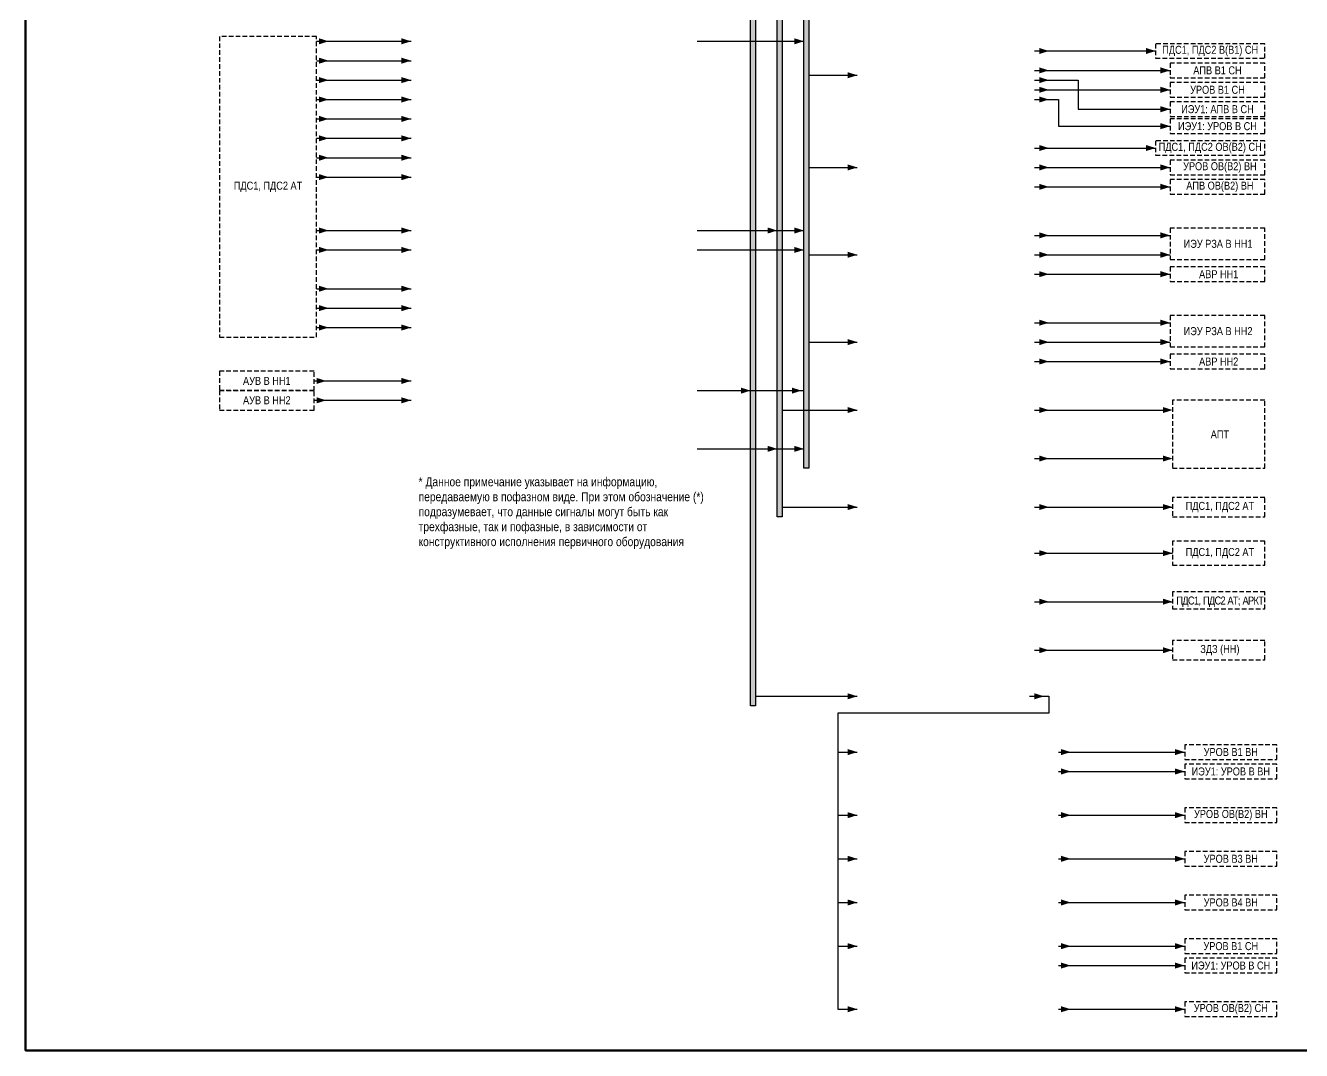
# Model space of a CAD drawing. Header units: millimetres. Extents: x 25558 to 49929, y 1902 to 19390.
# Drawn here: x 36520 to 37046, y 15827 to 16250 of the extents above; entities that cross this region are included whole.
import ezdxf

# ---------------------------------------------------------------- set-up
doc = ezdxf.new("R2010")
doc.units = ezdxf.units.MM
doc.linetypes.add('штриховая2', pattern=[9.525, 6.35, -3.175])
for name, color, linetype, lineweight in [('Основная', 7, 'Continuous', 30), ('Отключение_включение', 1, 'Continuous', 30), ('Тонкая', 7, 'Continuous', 5), ('Цепи внешние', 84, 'Continuous', 30), ('Цепи внутренние', 5, 'Continuous', 30)]:
    doc.layers.add(name, color=color, linetype=linetype, lineweight=lineweight)
doc.styles.add('Narrow', font='ARIALN.TTF')

msp = doc.modelspace()

# ---------------------------------------------------------------- hatches: boundary and pattern name
at = {"layer": 'Отключение_включение'}
h = msp.add_hatch(color=256, dxfattribs=at)
h.dxf.hatch_style = 1
h.paths.add_polyline_path([(36843, 16400), (36841, 16400), (36841, 16067), (36843, 16067)])
at = {"layer": 'Цепи внутренние', "ltscale": 0.3}
h = msp.add_hatch(color=256, dxfattribs=at)
h.dxf.hatch_style = 1
h.paths.add_polyline_path([(36821, 16400), (36819, 16400), (36819, 15969), (36821, 15969)])
h = msp.add_hatch(color=256, dxfattribs=at)
h.dxf.hatch_style = 1
h.paths.add_polyline_path([(36832, 16400), (36830, 16400), (36830, 16047), (36832, 16047)])

# ---------------------------------------------------------------- linework, layer by layer
at = {"layer": 'Отключение_включение'}
for p, q in [((36797, 16243), (36841, 16243)), ((36936, 16239), (36981, 16239)), ((36981, 16239), (36986, 16239)), ((36843, 16229), (36863, 16229)), ((36936, 16199), (36986, 16199)), ((36981, 16199), (36986, 16199)), ((36843, 16191), (36863, 16191)), ((36797, 16165), (36841, 16165)), ((36936, 16163), (36981, 16163)), ((36981, 16163), (36992, 16163)), ((36797, 16157), (36841, 16157)), ((36843, 16155), (36863, 16155)), ((36936, 16155), (36981, 16155)), ((36981, 16155), (36992, 16155)), ((36936, 16127), (36981, 16127)), ((36981, 16127), (36992, 16127)), ((36843, 16119), (36863, 16119)), ((36936, 16119), (36981, 16119)), ((36981, 16119), (36992, 16119)), ((36797, 16099), (36841, 16099)), ((36797, 16075), (36841, 16075))]:
    msp.add_line(p, q, dxfattribs=at)
msp.add_lwpolyline([(36841, 16400), (36843, 16400), (36843, 16067), (36841, 16067)], close=True, dxfattribs=at)
for points in [[(36841, 16243, 0, 2.5, 0), (36837, 16243, 0, 0, 0)], [(36942, 16239, 0, 2.5, 0), (36938, 16239, 0, 0, 0)], [(36986, 16239, 0, 2.5, 0), (36982, 16239, 0, 0, 0)], [(36863, 16229, 0, 2.5, 0), (36859, 16229, 0, 0, 0)], [(36942, 16199, 0, 2.5, 0), (36938, 16199, 0, 0, 0)], [(36986, 16199, 0, 2.5, 0), (36982, 16199, 0, 0, 0)], [(36863, 16191, 0, 2.5, 0), (36859, 16191, 0, 0, 0)], [(36830, 16165, 0, 2.5, 0), (36826, 16165, 0, 0, 0)], [(36841, 16165, 0, 2.5, 0), (36837, 16165, 0, 0, 0)], [(36942, 16163, 0, 2.5, 0), (36938, 16163, 0, 0, 0)], [(36992, 16163, 0, 2.5, 0), (36988, 16163, 0, 0, 0)], [(36841, 16157, 0, 2.5, 0), (36837, 16157, 0, 0, 0)], [(36863, 16155, 0, 2.5, 0), (36859, 16155, 0, 0, 0)], [(36942, 16155, 0, 2.5, 0), (36938, 16155, 0, 0, 0)], [(36992, 16155, 0, 2.5, 0), (36988, 16155, 0, 0, 0)], [(36942, 16127, 0, 2.5, 0), (36938, 16127, 0, 0, 0)], [(36992, 16127, 0, 2.5, 0), (36988, 16127, 0, 0, 0)], [(36863, 16119, 0, 2.5, 0), (36859, 16119, 0, 0, 0)], [(36942, 16119, 0, 2.5, 0), (36938, 16119, 0, 0, 0)], [(36992, 16119, 0, 2.5, 0), (36988, 16119, 0, 0, 0)], [(36819, 16099, 0, 2.5, 0), (36815, 16099, 0, 0, 0)], [(36840, 16099, 0, 2.5, 0), (36836, 16099, 0, 0, 0)], [(36830, 16075, 0, 2.5, 0), (36826, 16075, 0, 0, 0)], [(36841, 16075, 0, 2.5, 0), (36837, 16075, 0, 0, 0)]]:
    msp.add_lwpolyline(points, format="xyseb", dxfattribs=at)
at = {"layer": 'Тонкая', "color": 3, "lineweight": 50}
msp.add_lwpolyline([(37114, 15827), (36520, 15827), (36520, 16667), (37114, 16667)], close=True, dxfattribs=at)
at = {"layer": 'Цепи внешние', "ltscale": 0.3}
for p, q in [((36640, 16243), (36679, 16243)), ((36640, 16235), (36679, 16235)), ((36640, 16227), (36679, 16227)), ((36936, 16231), (36992, 16231)), ((36936, 16223), (36992, 16223)), ((36640, 16219), (36679, 16219)), ((36640, 16211), (36679, 16211)), ((36640, 16203), (36679, 16203)), ((36640, 16195), (36679, 16195)), ((36936, 16191), (36990, 16191)), ((36990, 16191), (36992, 16191)), ((36640, 16187), (36679, 16187)), ((36936, 16183), (36992, 16183)), ((36640, 16165), (36679, 16165)), ((36640, 16157), (36679, 16157)), ((36936, 16147), (36981, 16147)), ((36981, 16147), (36992, 16147)), ((36640, 16141), (36679, 16141)), ((36640, 16133), (36679, 16133)), ((36640, 16125), (36679, 16125)), ((36936, 16111), (36981, 16111)), ((36981, 16111), (36992, 16111)), ((36639, 16103), (36679, 16103)), ((36639, 16095), (36679, 16095))]:
    msp.add_line(p, q, dxfattribs=at)
at = {"layer": 'Цепи внешние'}
for p, q in [((36936, 16091), (36953, 16091)), ((36952, 16091), (36989, 16091)), ((36936, 16071), (36953, 16071)), ((36952, 16071), (36989, 16071)), ((36936, 16051), (36953, 16051)), ((36952, 16051), (36993, 16051)), ((36936, 16012), (36993, 16012)), ((36936, 15992), (36993, 15992)), ((36946, 15950), (36958, 15950)), ((36951, 15950), (36998, 15950)), ((36946, 15924), (36972, 15924)), ((36946, 15924), (36998, 15924)), ((36946, 15906), (36958, 15906)), ((36951, 15906), (36998, 15906)), ((36946, 15888), (36972, 15888)), ((36946, 15888), (36998, 15888)), ((36946, 15870), (36958, 15870)), ((36951, 15870), (36998, 15870)), ((36946, 15844), (36972, 15844)), ((36946, 15844), (36998, 15844))]:
    msp.add_line(p, q, dxfattribs=at)
at = {"layer": 'Цепи внешние', "linetype": 'штриховая2', "ltscale": 0.3}
for points in [[(36640, 16245), (36600, 16245), (36600, 16121), (36640, 16121)], [(37031, 16242), (36986, 16242), (36986, 16236), (37031, 16236)], [(37031, 16234), (36992, 16234), (36992, 16228), (37031, 16228)], [(37031, 16226), (36992, 16226), (36992, 16220), (37031, 16220)], [(37031, 16202), (36986, 16202), (36986, 16196), (37031, 16196)], [(37031, 16194), (36992, 16194), (36992, 16188), (37031, 16188)], [(37031, 16186), (36992, 16186), (36992, 16180), (37031, 16180)], [(37031, 16166), (36992, 16166), (36992, 16153), (37031, 16153)], [(37031, 16150), (36992, 16150), (36992, 16144), (37031, 16144)], [(37031, 16130), (36992, 16130), (36992, 16117), (37031, 16117)], [(37031, 16114), (36992, 16114), (36992, 16108), (37031, 16108)], [(36639, 16107), (36600, 16107), (36600, 16099), (36639, 16099)], [(36639, 16099), (36600, 16099), (36600, 16091), (36639, 16091)], [(37031, 16095), (36993, 16095), (36993, 16067), (37031, 16067)], [(37031, 16055), (36993, 16055), (36993, 16047), (37031, 16047)], [(37031, 16037), (36993, 16037), (36993, 16027), (37031, 16027)], [(37031, 16016), (36993, 16016), (36993, 16009), (37031, 16009)], [(37031, 15996), (36993, 15996), (36993, 15988), (37031, 15988)], [(37036, 15953), (36998, 15953), (36998, 15947), (37036, 15947)], [(37036, 15927), (36998, 15927), (36998, 15921), (37036, 15921)], [(37036, 15909), (36998, 15909), (36998, 15903), (37036, 15903)], [(37036, 15891), (36998, 15891), (36998, 15885), (37036, 15885)], [(37036, 15873), (36998, 15873), (36998, 15867), (37036, 15867)], [(37036, 15847), (36998, 15847), (36998, 15841), (37036, 15841)]]:
    msp.add_lwpolyline(points, close=True, dxfattribs=at)
at = {"layer": 'Цепи внешние', "ltscale": 0.3}
for points in [[(36645, 16243, 0, 2.5, 0), (36641, 16243, 0, 0, 0)], [(36679, 16243, 0, 2.5, 0), (36675, 16243, 0, 0, 0)], [(36645, 16235, 0, 2.5, 0), (36641, 16235, 0, 0, 0)], [(36679, 16235, 0, 2.5, 0), (36675, 16235, 0, 0, 0)], [(36942, 16231, 0, 2.5, 0), (36938, 16231, 0, 0, 0)], [(36992, 16231, 0, 2.5, 0), (36988, 16231, 0, 0, 0)], [(36645, 16227, 0, 2.5, 0), (36641, 16227, 0, 0, 0)], [(36679, 16227, 0, 2.5, 0), (36675, 16227, 0, 0, 0)], [(36942, 16223, 0, 2.5, 0), (36938, 16223, 0, 0, 0)], [(36992, 16223, 0, 2.5, 0), (36988, 16223, 0, 0, 0)], [(36645, 16219, 0, 2.5, 0), (36641, 16219, 0, 0, 0)], [(36679, 16219, 0, 2.5, 0), (36675, 16219, 0, 0, 0)], [(36645, 16211, 0, 2.5, 0), (36641, 16211, 0, 0, 0)], [(36679, 16211, 0, 2.5, 0), (36675, 16211, 0, 0, 0)], [(36645, 16203, 0, 2.5, 0), (36641, 16203, 0, 0, 0)], [(36679, 16203, 0, 2.5, 0), (36675, 16203, 0, 0, 0)], [(36645, 16195, 0, 2.5, 0), (36641, 16195, 0, 0, 0)], [(36679, 16195, 0, 2.5, 0), (36675, 16195, 0, 0, 0)], [(36942, 16191, 0, 2.5, 0), (36938, 16191, 0, 0, 0)], [(36992, 16191, 0, 2.5, 0), (36988, 16191, 0, 0, 0)], [(36645, 16187, 0, 2.5, 0), (36641, 16187, 0, 0, 0)], [(36679, 16187, 0, 2.5, 0), (36675, 16187, 0, 0, 0)], [(36942, 16183, 0, 2.5, 0), (36938, 16183, 0, 0, 0)], [(36992, 16183, 0, 2.5, 0), (36988, 16183, 0, 0, 0)], [(36645, 16165, 0, 2.5, 0), (36641, 16165, 0, 0, 0)], [(36679, 16165, 0, 2.5, 0), (36675, 16165, 0, 0, 0)], [(36645, 16157, 0, 2.5, 0), (36641, 16157, 0, 0, 0)], [(36679, 16157, 0, 2.5, 0), (36675, 16157, 0, 0, 0)], [(36942, 16147, 0, 2.5, 0), (36938, 16147, 0, 0, 0)], [(36992, 16147, 0, 2.5, 0), (36988, 16147, 0, 0, 0)], [(36645, 16141, 0, 2.5, 0), (36641, 16141, 0, 0, 0)], [(36679, 16141, 0, 2.5, 0), (36675, 16141, 0, 0, 0)], [(36645, 16133, 0, 2.5, 0), (36641, 16133, 0, 0, 0)], [(36679, 16133, 0, 2.5, 0), (36675, 16133, 0, 0, 0)], [(36645, 16125, 0, 2.5, 0), (36641, 16125, 0, 0, 0)], [(36679, 16125, 0, 2.5, 0), (36675, 16125, 0, 0, 0)], [(36942, 16111, 0, 2.5, 0), (36938, 16111, 0, 0, 0)], [(36992, 16111, 0, 2.5, 0), (36988, 16111, 0, 0, 0)], [(36644, 16103, 0, 2.5, 0), (36640, 16103, 0, 0, 0)], [(36679, 16103, 0, 2.5, 0), (36675, 16103, 0, 0, 0)], [(36644, 16095, 0, 2.5, 0), (36640, 16095, 0, 0, 0)], [(36679, 16095, 0, 2.5, 0), (36675, 16095, 0, 0, 0)], [(36951, 15950, 0, 2.5, 0), (36947, 15950, 0, 0, 0)], [(36998, 15950, 0, 2.5, 0), (36994, 15950, 0, 0, 0)], [(36951, 15924, 0, 2.5, 0), (36947, 15924, 0, 0, 0)], [(36998, 15924, 0, 2.5, 0), (36994, 15924, 0, 0, 0)], [(36951, 15906, 0, 2.5, 0), (36947, 15906, 0, 0, 0)], [(36998, 15906, 0, 2.5, 0), (36994, 15906, 0, 0, 0)], [(36951, 15888, 0, 2.5, 0), (36947, 15888, 0, 0, 0)], [(36998, 15888, 0, 2.5, 0), (36994, 15888, 0, 0, 0)], [(36951, 15870, 0, 2.5, 0), (36947, 15870, 0, 0, 0)], [(36998, 15870, 0, 2.5, 0), (36994, 15870, 0, 0, 0)], [(36951, 15844, 0, 2.5, 0), (36947, 15844, 0, 0, 0)], [(36998, 15844, 0, 2.5, 0), (36994, 15844, 0, 0, 0)]]:
    msp.add_lwpolyline(points, format="xyseb", dxfattribs=at)
at = {"layer": 'Цепи внешние'}
for points in [[(36942, 16091, 0, 2.5, 0), (36938, 16091, 0, 0, 0)], [(36993, 16091, 0, 2.5, 0), (36989, 16091, 0, 0, 0)], [(36942, 16071, 0, 2.5, 0), (36938, 16071, 0, 0, 0)], [(36993, 16071, 0, 2.5, 0), (36989, 16071, 0, 0, 0)], [(36942, 16051, 0, 2.5, 0), (36938, 16051, 0, 0, 0)], [(36993, 16051, 0, 2.5, 0), (36989, 16051, 0, 0, 0)], [(36942, 16032, 0, 2.5, 0), (36938, 16032, 0, 0, 0)], [(36993, 16032, 0, 2.5, 0), (36989, 16032, 0, 0, 0)], [(36942, 16012, 0, 2.5, 0), (36938, 16012, 0, 0, 0)], [(36993, 16012, 0, 2.5, 0), (36989, 16012, 0, 0, 0)], [(36942, 15992, 0, 2.5, 0), (36938, 15992, 0, 0, 0)], [(36993, 15992, 0, 2.5, 0), (36989, 15992, 0, 0, 0)]]:
    msp.add_lwpolyline(points, format="xyseb", dxfattribs=at)
msp.add_lwpolyline([(36936, 16032), (36993, 16032)], dxfattribs=at)
at = {"layer": 'Цепи внутренние', "ltscale": 0.3}
for p, q in [((36936, 16227), (36954, 16227)), ((36954, 16227), (36954, 16215)), ((36936, 16219), (36946, 16219)), ((36946, 16219), (36946, 16208)), ((36954, 16215), (36992, 16215)), ((36946, 16208), (36992, 16208)), ((36832, 16091), (36863, 16091)), ((36832, 16051), (36863, 16051)), ((36821, 15973), (36863, 15973)), ((36934, 15973), (36942, 15973)), ((36942, 15973), (36942, 15966)), ((36942, 15966), (36855, 15966)), ((36855, 15966), (36855, 15844)), ((36855, 15950), (36863, 15950)), ((36946, 15942), (36972, 15942)), ((36946, 15942), (36998, 15942)), ((36855, 15924), (36863, 15924)), ((36855, 15906), (36863, 15906)), ((36855, 15888), (36863, 15888)), ((36855, 15870), (36863, 15870)), ((36946, 15862), (36972, 15862)), ((36946, 15862), (36998, 15862)), ((36855, 15844), (36863, 15844))]:
    msp.add_line(p, q, dxfattribs=at)
for points in [[(36819, 16400), (36821, 16400), (36821, 15969), (36819, 15969)], [(36830, 16400), (36832, 16400), (36832, 16047), (36830, 16047)]]:
    msp.add_lwpolyline(points, close=True, dxfattribs=at)
for points in [[(36942, 16227, 0, 2.5, 0), (36938, 16227, 0, 0, 0)], [(36942, 16219, 0, 2.5, 0), (36938, 16219, 0, 0, 0)], [(36992, 16215, 0, 2.5, 0), (36988, 16215, 0, 0, 0)], [(36992, 16208, 0, 2.5, 0), (36988, 16208, 0, 0, 0)], [(36863, 16091, 0, 2.5, 0), (36859, 16091, 0, 0, 0)], [(36863, 16051, 0, 2.5, 0), (36859, 16051, 0, 0, 0)], [(36863, 15973, 0, 2.5, 0), (36859, 15973, 0, 0, 0)], [(36940, 15973, 0, 2.5, 0), (36936, 15973, 0, 0, 0)], [(36863, 15950, 0, 2.5, 0), (36859, 15950, 0, 0, 0)], [(36951, 15942, 0, 2.5, 0), (36947, 15942, 0, 0, 0)], [(36998, 15942, 0, 2.5, 0), (36994, 15942, 0, 0, 0)], [(36863, 15924, 0, 2.5, 0), (36859, 15924, 0, 0, 0)], [(36863, 15906, 0, 2.5, 0), (36859, 15906, 0, 0, 0)], [(36863, 15888, 0, 2.5, 0), (36859, 15888, 0, 0, 0)], [(36863, 15870, 0, 2.5, 0), (36859, 15870, 0, 0, 0)], [(36951, 15862, 0, 2.5, 0), (36947, 15862, 0, 0, 0)], [(36998, 15862, 0, 2.5, 0), (36994, 15862, 0, 0, 0)], [(36863, 15844, 0, 2.5, 0), (36859, 15844, 0, 0, 0)]]:
    msp.add_lwpolyline(points, format="xyseb", dxfattribs=at)
at = {"layer": 'Цепи внутренние', "linetype": 'штриховая2', "ltscale": 0.3}
for points in [[(37031, 16218), (36992, 16218), (36992, 16212), (37031, 16212)], [(37031, 16211), (36992, 16211), (36992, 16205), (37031, 16205)], [(37036, 15945), (36998, 15945), (36998, 15939), (37036, 15939)], [(37036, 15865), (36998, 15865), (36998, 15859), (37036, 15859)]]:
    msp.add_lwpolyline(points, close=True, dxfattribs=at)

# ---------------------------------------------------------------- texts
at = {"layer": 'Основная', "style": 'Narrow'}
for s, insert, char_height, width, attachment_point in [('ПДС1, ПДС2 В(В1) СН', (37008.5, 16239), 3.3, 45, 5), ('АПВ В1 СН', (37011.5, 16231), 3.3, 39, 5), ('УРОВ В1 СН', (37011.5, 16223), 3.3, 39, 5), ('ИЭУ1: АПВ В СН', (37011.5, 16215), 3.3, 39, 5), ('ИЭУ1: УРОВ В СН', (37011.5, 16208), 3.3, 39, 5), ('ПДС1, ПДС2 ОВ(В2) СН', (37008.5, 16199), 3.3, 45, 5), ('УРОВ ОВ(В2) ВН', (37012.5, 16191), 3.3, 41, 5), ('ПДС1, ПДС2 АТ ', (36620, 16183), 3.3, 40, 5), ('АПВ ОВ(В2) ВН', (37012.5, 16183), 3.3, 41, 5), ('ИЭУ РЗА В НН1', (37011.75, 16159.5), 3.3, 39.5, 5), ('АВР НН1', (37012, 16147), 3.3, 39, 5), ('ИЭУ РЗА В НН2', (37011.75, 16123.5), 3.3, 39.5, 5), ('АВР НН2', (37012, 16111), 3.3, 39, 5), ('АУВ В {\\C0;НН1}', (36619.5, 16103), 3.3, 39, 5), ('АУВ В {\\C0;НН2}', (36619.5, 16095), 3.3, 39, 5), ('АПТ', (37012.5, 16081), 3.3, 39, 5), ('* Данное примечание указывает на информацию, передаваемую в пофазном виде. При этом обозначение (*) подразумевает, что данные сигналы могут быть как трехфазные, так и пофазные, в зависимости от конструктивного исполнения первичного оборудования', (36682.09, 16063.27), 3.7, 120.5548, 1), ('ПДС1, ПДС2 АТ', (37012.5, 16051), 3.3, 39, 5), ('ПДС1, ПДС2 АТ', (37012.5, 16032), 3.3, 39, 5), ('{\\T0.9;ПДС1, ПДС2 АТ; АРКТ}', (37012.5, 16012), 3.3, 39, 5), ('ЗДЗ (НН)', (37012.5, 15992), 3.3, 39, 5), ('УРОВ В1 ВН', (37017, 15950), 3.3, 38, 5), ('ИЭУ1: УРОВ В ВН', (37017, 15942), 3.3, 38, 5), ('УРОВ ОВ(В2) ВН', (37017, 15924), 3.3, 38, 5), ('УРОВ В3 ВН', (37017, 15906), 3.3, 38, 5), ('УРОВ В4 ВН', (37017, 15888), 3.3, 38, 5), ('УРОВ В1 СН', (37017, 15870), 3.3, 38, 5), ('ИЭУ1: УРОВ В СН', (37017, 15862), 3.3, 38, 5), ('УРОВ ОВ(В2) СН', (37017, 15844), 3.3, 38, 5)]:
    msp.add_mtext(s, dxfattribs=dict(at, insert=insert, char_height=char_height, width=width, attachment_point=attachment_point))

doc.saveas('drawing.dxf')
